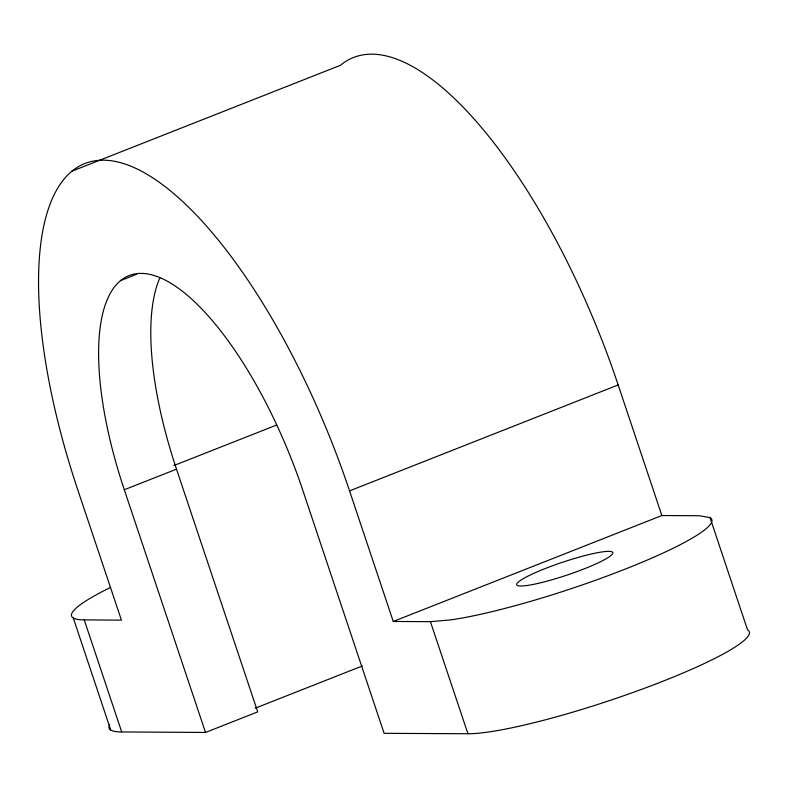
<?xml version="1.0" encoding="UTF-8"?>
<svg xmlns="http://www.w3.org/2000/svg" width="788" height="788" viewBox="0 0 788 788"><rect width="100%" height="100%" fill="white"/><g stroke="black" fill="none" stroke-linecap="round" stroke-linejoin="round"><path stroke-width="1.18" d="M71.767 171.252L340.377 65.325A351.172 127.548 68.5 0 1 618.166 384.948L661.861 515.539L699.035 515.726L710.018 517.598L747.516 629.789A154.96 21.109 -18.4 0 1 644.288 688.348A154.96 21.109 -18.4 0 1 467.924 733.746L384.12 733.332L302.917 490.648A230.697 83.794 68.5 0 0 141.062 273.397A230.697 83.794 68.5 0 0 124.297 489.752L205.51 732.456L257.715 711.869L176.512 469.165A230.697 83.794 68.5 0 1 159.865 277.918M120.426 280.666L136.314 274.401M173.971 465.511L276.598 425.047M124.297 489.752L176.512 469.165M205.51 732.456L121.707 731.934L84.237 619.89L121.431 620.146L77.667 489.525A351.172 127.548 68.5 0 1 103.189 160.181A351.172 127.548 68.5 0 1 349.557 490.875L618.166 384.948M349.557 490.875L393.251 621.466L661.861 515.539M255.184 708.215L362.362 665.949M393.251 621.466L430.415 621.653L450.559 619.92A154.96 21.109 -18.4 0 0 624.835 569.251A154.96 21.109 -18.4 0 0 710.018 517.598M430.415 621.653L467.924 733.746M73.284 617.989L110.753 730.043M121.707 731.934A154.96 20.823 -18.5 0 1 109.699 724.665M84.247 619.89A154.98 20.823 -18.5 0 1 110.606 587.395M537.987 583.406A50.688 6.796 -18.5 0 0 612.759 553.412A50.688 6.796 -18.5 0 0 543.474 569.241A50.688 6.796 -18.5 0 0 537.987 583.406"/></g></svg>
